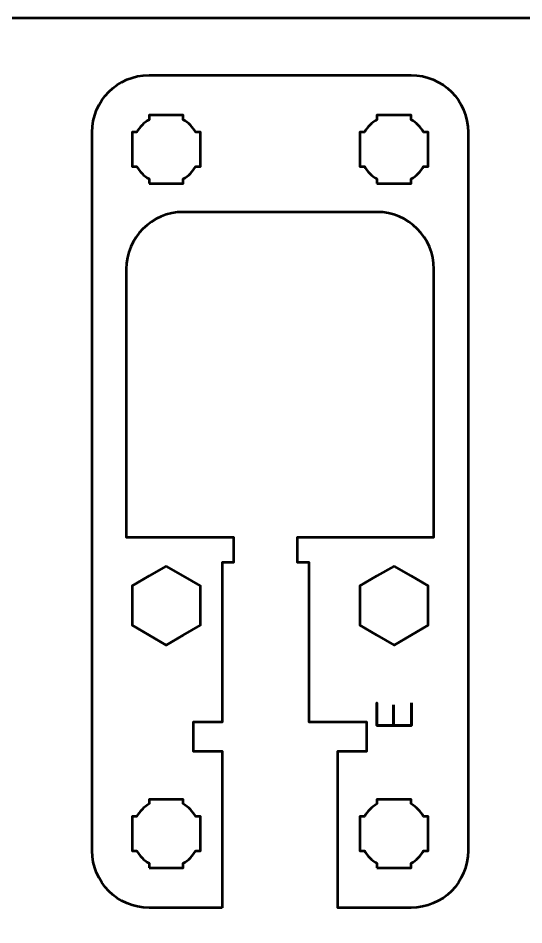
# Model space of a CAD drawing. Header units: centimetres. Extents: x -21 to 0, y -29.7 to 0.
# Drawn here: x -16.4 to -11.96, y -7.95 to 0 of the extents above; entities that cross this region are included whole.
import ezdxf

# ---------------------------------------------------------------- set-up
doc = ezdxf.new("R2010")
doc.units = ezdxf.units.CM
doc.header["$MEASUREMENT"] = 0
doc.layers.add('Layer 1', color=7, linetype='Continuous')

msp = doc.modelspace()

# ---------------------------------------------------------------- linework, layer by layer
at = {"layer": 'Layer 1', "color": 1, "lineweight": 53}
msp.add_open_spline([(-21.00003, -29.19995), (-21.00003, -29.19995), (-21.00003, -5.29992), (-21.00003, -5.29992), (-21.00003, -5.29992), (-21.00003, -5.21709), (-20.93286, -5.14992), (-20.85003, -5.14992), (-20.85003, -5.14992), (-20.7672, -5.14992), (-20.70003, -5.08275), (-20.70003, -4.99992), (-20.70003, -4.99992), (-20.70003, -4.91709), (-20.7672, -4.84992), (-20.85003, -4.84992), (-20.85003, -4.84992), (-20.93286, -4.84992), (-21.00003, -4.78275), (-21.00003, -4.69992), (-21.00003, -4.69992), (-21.00003, -4.61709), (-20.93286, -4.54992), (-20.85003, -4.54992), (-20.85003, -4.54992), (-20.7672, -4.54992), (-20.70003, -4.48275), (-20.70003, -4.39992), (-20.70003, -4.39992), (-20.70003, -4.31709), (-20.7672, -4.24992), (-20.85003, -4.24992), (-20.85003, -4.24992), (-20.93286, -4.24992), (-21.00003, -4.18275), (-21.00003, -4.09992), (-21.00003, -4.09992), (-21.00003, -4.01709), (-20.93286, -3.94992), (-20.85003, -3.94992), (-20.85003, -3.94992), (-20.7672, -3.94992), (-20.70003, -3.88275), (-20.70003, -3.79992), (-20.70003, -3.79992), (-20.70003, -3.71709), (-20.7672, -3.64992), (-20.85003, -3.64992), (-20.85003, -3.64992), (-20.93286, -3.64992), (-21.00003, -3.58275), (-21.00003, -3.49992), (-21.00003, -3.49992), (-21.00003, -3.41709), (-20.93286, -3.34992), (-20.85003, -3.34992), (-20.85003, -3.34992), (-20.7672, -3.34992), (-20.70003, -3.28275), (-20.70003, -3.19992), (-20.70003, -3.19992), (-20.70003, -3.11709), (-20.7672, -3.04992), (-20.85003, -3.04992), (-20.85003, -3.04992), (-20.93286, -3.04992), (-21.00003, -2.98275), (-21.00003, -2.89992), (-21.00003, -2.89992), (-21.00003, -2.81709), (-20.93286, -2.74992), (-20.85003, -2.74992), (-20.85003, -2.74992), (-20.7672, -2.74992), (-20.70003, -2.68275), (-20.70003, -2.59992), (-20.70003, -2.59992), (-20.70003, -2.51709), (-20.7672, -2.44992), (-20.85003, -2.44992), (-20.85003, -2.44992), (-20.93286, -2.44992), (-21.00003, -2.38275), (-21.00003, -2.29992), (-21.00003, -2.29992), (-21.00003, -2.21709), (-20.93286, -2.14992), (-20.85003, -2.14992), (-20.85003, -2.14992), (-20.7672, -2.14992), (-20.70003, -2.08275), (-20.70003, -1.99992), (-20.70003, -1.99992), (-20.70003, -1.91709), (-20.7672, -1.84992), (-20.85003, -1.84992), (-20.85003, -1.84992), (-20.93286, -1.84992), (-21.00003, -1.78275), (-21.00003, -1.69992), (-21.00003, -1.69992), (-21.00003, -1.61709), (-20.93286, -1.54992), (-20.85003, -1.54992), (-20.85003, -1.54992), (-20.7672, -1.54992), (-20.70003, -1.48275), (-20.70003, -1.39992), (-20.70003, -1.39992), (-20.70003, -1.31709), (-20.7672, -1.24992), (-20.85003, -1.24992), (-20.85003, -1.24992), (-20.93286, -1.24992), (-21.00003, -1.18275), (-21.00003, -1.09992), (-21.00003, -1.09992), (-21.00003, -1.09992), (-21.00003, -0.49992), (-21.00003, -0.49992), (-21.00003, -0.49992), (-21.00003, -0.22295), (-20.77694, 0.00004), (-20.49994, 0.00004), (-20.49994, 0.00004), (-20.49994, 0.00004), (-0.50008, 0.00004), (-0.50008, 0.00004), (-0.50008, 0.00004), (-0.22294, 0.00004), (0.00002, -0.22295), (0.00002, -0.49992), (0.00002, -0.49992), (0.00002, -0.49992), (0.00002, -29.19995), (0.00002, -29.19995), (0.00002, -29.19995), (0.00002, -29.47695), (-0.22294, -29.70004), (-0.50008, -29.70004), (-0.50008, -29.70004), (-0.50008, -29.70004), (-20.49994, -29.70004), (-20.49994, -29.70004), (-20.49994, -29.70004), (-20.77694, -29.70004), (-21.00003, -29.47695), (-21.00003, -29.19995)], degree=3, knots=[0, 0, 0, 0, 0.027027, 0.027027, 0.027027, 0.027027, 0.0540541, 0.0540541, 0.0540541, 0.0540541, 0.0810811, 0.0810811, 0.0810811, 0.0810811, 0.1081081, 0.1081081, 0.1081081, 0.1081081, 0.1351351, 0.1351351, 0.1351351, 0.1351351, 0.1621622, 0.1621622, 0.1621622, 0.1621622, 0.1891892, 0.1891892, 0.1891892, 0.1891892, 0.2162162, 0.2162162, 0.2162162, 0.2162162, 0.2432432, 0.2432432, 0.2432432, 0.2432432, 0.2702703, 0.2702703, 0.2702703, 0.2702703, 0.2972973, 0.2972973, 0.2972973, 0.2972973, 0.3243243, 0.3243243, 0.3243243, 0.3243243, 0.3513514, 0.3513514, 0.3513514, 0.3513514, 0.3783784, 0.3783784, 0.3783784, 0.3783784, 0.4054054, 0.4054054, 0.4054054, 0.4054054, 0.4324324, 0.4324324, 0.4324324, 0.4324324, 0.4594595, 0.4594595, 0.4594595, 0.4594595, 0.4864865, 0.4864865, 0.4864865, 0.4864865, 0.5135135, 0.5135135, 0.5135135, 0.5135135, 0.5405405, 0.5405405, 0.5405405, 0.5405405, 0.5675676, 0.5675676, 0.5675676, 0.5675676, 0.5945946, 0.5945946, 0.5945946, 0.5945946, 0.6216216, 0.6216216, 0.6216216, 0.6216216, 0.6486486, 0.6486486, 0.6486486, 0.6486486, 0.6756757, 0.6756757, 0.6756757, 0.6756757, 0.7027027, 0.7027027, 0.7027027, 0.7027027, 0.7297297, 0.7297297, 0.7297297, 0.7297297, 0.7567568, 0.7567568, 0.7567568, 0.7567568, 0.7837838, 0.7837838, 0.7837838, 0.7837838, 0.8108108, 0.8108108, 0.8108108, 0.8108108, 0.8378378, 0.8378378, 0.8378378, 0.8378378, 0.8648649, 0.8648649, 0.8648649, 0.8648649, 0.8918919, 0.8918919, 0.8918919, 0.8918919, 0.9189189, 0.9189189, 0.9189189, 0.9189189, 0.9459459, 0.9459459, 0.9459459, 0.9459459, 0.972973, 0.972973, 0.972973, 0.972973, 1, 1, 1, 1], dxfattribs=at)
at = {"layer": 'Layer 1', "color": 3, "lineweight": 53}
msp.add_open_spline([(-14.60799, -7.80001), (-14.60799, -7.80001), (-14.60799, -6.427), (-14.60799, -6.427), (-14.60799, -6.427), (-14.60799, -6.427), (-14.86199, -6.427), (-14.86199, -6.427), (-14.86199, -6.427), (-14.86199, -6.427), (-14.86199, -6.173), (-14.86199, -6.173), (-14.86199, -6.173), (-14.86199, -6.173), (-14.60799, -6.173), (-14.60799, -6.173), (-14.60799, -6.173), (-14.60799, -6.173), (-14.60799, -4.773), (-14.60799, -4.773), (-14.60799, -4.773), (-14.60799, -4.773), (-14.50799, -4.77303), (-14.50799, -4.77303), (-14.50799, -4.77303), (-14.50799, -4.77303), (-14.50799, -4.54999), (-14.50799, -4.54999), (-14.50799, -4.54999), (-14.50799, -4.54999), (-15.45, -4.54999), (-15.45, -4.54999), (-15.45, -4.54999), (-15.45, -4.54999), (-15.45, -2.20008), (-15.45, -2.20008), (-15.45, -2.20008), (-15.45, -1.92308), (-15.22705, -1.69999), (-14.95004, -1.69999), (-14.95004, -1.69999), (-14.95004, -1.69999), (-13.25012, -1.69999), (-13.25012, -1.69999), (-13.25012, -1.69999), (-12.97312, -1.69999), (-12.75002, -1.92308), (-12.75002, -2.20008), (-12.75002, -2.20008), (-12.75002, -2.20008), (-12.75002, -4.54999), (-12.75002, -4.54999), (-12.75002, -4.54999), (-12.75002, -4.54999), (-13.94599, -4.54999), (-13.94599, -4.54999), (-13.94599, -4.54999), (-13.94599, -4.54999), (-13.94599, -4.77303), (-13.94599, -4.77303), (-13.94599, -4.77303), (-13.94599, -4.77303), (-13.84599, -4.773), (-13.84599, -4.773), (-13.84599, -4.773), (-13.84599, -4.773), (-13.84599, -6.173), (-13.84599, -6.173), (-13.84599, -6.173), (-13.84599, -6.173), (-13.33799, -6.173), (-13.33799, -6.173), (-13.33799, -6.173), (-13.33799, -6.173), (-13.33799, -6.427), (-13.33799, -6.427), (-13.33799, -6.427), (-13.33799, -6.427), (-13.59199, -6.427), (-13.59199, -6.427), (-13.59199, -6.427), (-13.59199, -6.427), (-13.59199, -7.80001), (-13.59199, -7.80001), (-13.59199, -7.80001), (-13.59199, -7.80001), (-12.94998, -7.80002), (-12.94998, -7.80002), (-12.94998, -7.80002), (-12.67297, -7.80002), (-12.45002, -7.57693), (-12.45002, -7.29994), (-12.45002, -7.29994), (-12.45002, -7.29994), (-12.45002, -1.00009), (-12.45002, -1.00009), (-12.45002, -1.00009), (-12.45002, -0.72296), (-12.67297, -0.5), (-12.94998, -0.5), (-12.94998, -0.5), (-12.94998, -0.5), (-15.2499, -0.5), (-15.2499, -0.5), (-15.2499, -0.5), (-15.5269, -0.5), (-15.75, -0.72296), (-15.75, -1.00009), (-15.75, -1.00009), (-15.75, -1.00009), (-15.75, -7.29994), (-15.75, -7.29994), (-15.75, -7.29994), (-15.75, -7.57693), (-15.5269, -7.80002), (-15.2499, -7.80002), (-15.2499, -7.80002), (-15.2499, -7.80002), (-14.60799, -7.80001), (-14.60799, -7.80001)], degree=3, knots=[0, 0, 0, 0, 0.0333333, 0.0333333, 0.0333333, 0.0333333, 0.0666667, 0.0666667, 0.0666667, 0.0666667, 0.1, 0.1, 0.1, 0.1, 0.1333333, 0.1333333, 0.1333333, 0.1333333, 0.1666667, 0.1666667, 0.1666667, 0.1666667, 0.2, 0.2, 0.2, 0.2, 0.2333333, 0.2333333, 0.2333333, 0.2333333, 0.2666667, 0.2666667, 0.2666667, 0.2666667, 0.3, 0.3, 0.3, 0.3, 0.3333333, 0.3333333, 0.3333333, 0.3333333, 0.3666667, 0.3666667, 0.3666667, 0.3666667, 0.4, 0.4, 0.4, 0.4, 0.4333333, 0.4333333, 0.4333333, 0.4333333, 0.4666667, 0.4666667, 0.4666667, 0.4666667, 0.5, 0.5, 0.5, 0.5, 0.5333333, 0.5333333, 0.5333333, 0.5333333, 0.5666667, 0.5666667, 0.5666667, 0.5666667, 0.6, 0.6, 0.6, 0.6, 0.6333333, 0.6333333, 0.6333333, 0.6333333, 0.6666667, 0.6666667, 0.6666667, 0.6666667, 0.7, 0.7, 0.7, 0.7, 0.7333333, 0.7333333, 0.7333333, 0.7333333, 0.7666667, 0.7666667, 0.7666667, 0.7666667, 0.8, 0.8, 0.8, 0.8, 0.8333333, 0.8333333, 0.8333333, 0.8333333, 0.8666667, 0.8666667, 0.8666667, 0.8666667, 0.9, 0.9, 0.9, 0.9, 0.9333333, 0.9333333, 0.9333333, 0.9333333, 0.9666667, 0.9666667, 0.9666667, 0.9666667, 1, 1, 1, 1], dxfattribs=at)
at = {"layer": 'Layer 1', "lineweight": 53}
for points, knots in [([(-15.25009, -1.45003), (-15.25009, -1.45003), (-15.25009, -1.40992), (-15.25009, -1.40992), (-15.25009, -1.40992), (-15.29557, -1.3836), (-15.3336, -1.34557), (-15.35991, -1.3001), (-15.35991, -1.3001), (-15.35991, -1.3001), (-15.40002, -1.3001), (-15.40002, -1.3001), (-15.40002, -1.3001), (-15.40002, -1.3001), (-15.40002, -1.15003), (-15.40002, -1.15003), (-15.40002, -1.15003), (-15.40002, -1.15003), (-15.40002, -1.0001), (-15.40002, -1.0001), (-15.40002, -1.0001), (-15.40002, -1.0001), (-15.35991, -1.0001), (-15.35991, -1.0001), (-15.35991, -1.0001), (-15.3336, -0.95448), (-15.29557, -0.91656), (-15.25009, -0.89024), (-15.25009, -0.89024), (-15.25009, -0.89024), (-15.25009, -0.85002), (-15.25009, -0.85002), (-15.25009, -0.85002), (-15.25009, -0.85002), (-15.10002, -0.85002), (-15.10002, -0.85002), (-15.10002, -0.85002), (-15.10002, -0.85002), (-14.95009, -0.85002), (-14.95009, -0.85002), (-14.95009, -0.85002), (-14.95009, -0.85002), (-14.95009, -0.89024), (-14.95009, -0.89024), (-14.95009, -0.89024), (-14.90462, -0.91656), (-14.86659, -0.95448), (-14.84027, -1.0001), (-14.84027, -1.0001), (-14.84027, -1.0001), (-14.80002, -1.0001), (-14.80002, -1.0001), (-14.80002, -1.0001), (-14.80002, -1.0001), (-14.80002, -1.15003), (-14.80002, -1.15003), (-14.80002, -1.15003), (-14.80002, -1.15003), (-14.80002, -1.3001), (-14.80002, -1.3001), (-14.80002, -1.3001), (-14.80002, -1.3001), (-14.84027, -1.3001), (-14.84027, -1.3001), (-14.84027, -1.3001), (-14.86659, -1.34557), (-14.90462, -1.3836), (-14.95009, -1.40992), (-14.95009, -1.40992), (-14.95009, -1.40992), (-14.95009, -1.45003), (-14.95009, -1.45003), (-14.95009, -1.45003), (-14.95009, -1.45003), (-15.10002, -1.45003), (-15.10002, -1.45003), (-15.10002, -1.45003), (-15.10002, -1.45003), (-15.25009, -1.45003), (-15.25009, -1.45003)], [0, 0, 0, 0, 0.05, 0.05, 0.05, 0.05, 0.1, 0.1, 0.1, 0.1, 0.15, 0.15, 0.15, 0.15, 0.2, 0.2, 0.2, 0.2, 0.25, 0.25, 0.25, 0.25, 0.3, 0.3, 0.3, 0.3, 0.35, 0.35, 0.35, 0.35, 0.4, 0.4, 0.4, 0.4, 0.45, 0.45, 0.45, 0.45, 0.5, 0.5, 0.5, 0.5, 0.55, 0.55, 0.55, 0.55, 0.6, 0.6, 0.6, 0.6, 0.65, 0.65, 0.65, 0.65, 0.7, 0.7, 0.7, 0.7, 0.75, 0.75, 0.75, 0.75, 0.8, 0.8, 0.8, 0.8, 0.85, 0.85, 0.85, 0.85, 0.9, 0.9, 0.9, 0.9, 0.95, 0.95, 0.95, 0.95, 1, 1, 1, 1]), ([(-13.25009, -1.45003), (-13.25009, -1.45003), (-13.25009, -1.40992), (-13.25009, -1.40992), (-13.25009, -1.40992), (-13.29557, -1.3836), (-13.3336, -1.34557), (-13.35991, -1.3001), (-13.35991, -1.3001), (-13.35991, -1.3001), (-13.40002, -1.3001), (-13.40002, -1.3001), (-13.40002, -1.3001), (-13.40002, -1.3001), (-13.40002, -1.15003), (-13.40002, -1.15003), (-13.40002, -1.15003), (-13.40002, -1.15003), (-13.40002, -1.0001), (-13.40002, -1.0001), (-13.40002, -1.0001), (-13.40002, -1.0001), (-13.35991, -1.0001), (-13.35991, -1.0001), (-13.35991, -1.0001), (-13.3336, -0.95448), (-13.29557, -0.91656), (-13.25009, -0.89024), (-13.25009, -0.89024), (-13.25009, -0.89024), (-13.25009, -0.85002), (-13.25009, -0.85002), (-13.25009, -0.85002), (-13.25009, -0.85002), (-13.10002, -0.85002), (-13.10002, -0.85002), (-13.10002, -0.85002), (-13.10002, -0.85002), (-12.95009, -0.85002), (-12.95009, -0.85002), (-12.95009, -0.85002), (-12.95009, -0.85002), (-12.95009, -0.89024), (-12.95009, -0.89024), (-12.95009, -0.89024), (-12.90462, -0.91656), (-12.86659, -0.95448), (-12.84027, -1.0001), (-12.84027, -1.0001), (-12.84027, -1.0001), (-12.80002, -1.0001), (-12.80002, -1.0001), (-12.80002, -1.0001), (-12.80002, -1.0001), (-12.80002, -1.15003), (-12.80002, -1.15003), (-12.80002, -1.15003), (-12.80002, -1.15003), (-12.80002, -1.3001), (-12.80002, -1.3001), (-12.80002, -1.3001), (-12.80002, -1.3001), (-12.84027, -1.3001), (-12.84027, -1.3001), (-12.84027, -1.3001), (-12.86659, -1.34557), (-12.90462, -1.3836), (-12.95009, -1.40992), (-12.95009, -1.40992), (-12.95009, -1.40992), (-12.95009, -1.45003), (-12.95009, -1.45003), (-12.95009, -1.45003), (-12.95009, -1.45003), (-13.10002, -1.45003), (-13.10002, -1.45003), (-13.10002, -1.45003), (-13.10002, -1.45003), (-13.25009, -1.45003), (-13.25009, -1.45003)], [0, 0, 0, 0, 0.05, 0.05, 0.05, 0.05, 0.1, 0.1, 0.1, 0.1, 0.15, 0.15, 0.15, 0.15, 0.2, 0.2, 0.2, 0.2, 0.25, 0.25, 0.25, 0.25, 0.3, 0.3, 0.3, 0.3, 0.35, 0.35, 0.35, 0.35, 0.4, 0.4, 0.4, 0.4, 0.45, 0.45, 0.45, 0.45, 0.5, 0.5, 0.5, 0.5, 0.55, 0.55, 0.55, 0.55, 0.6, 0.6, 0.6, 0.6, 0.65, 0.65, 0.65, 0.65, 0.7, 0.7, 0.7, 0.7, 0.75, 0.75, 0.75, 0.75, 0.8, 0.8, 0.8, 0.8, 0.85, 0.85, 0.85, 0.85, 0.9, 0.9, 0.9, 0.9, 0.95, 0.95, 0.95, 0.95, 1, 1, 1, 1]), ([(-15.10001, -4.8036), (-15.10001, -4.8036), (-14.95001, -4.8902), (-14.95001, -4.8902), (-14.95001, -4.8902), (-14.95001, -4.8902), (-14.80001, -4.9768), (-14.80001, -4.9768), (-14.80001, -4.9768), (-14.80001, -4.9768), (-14.80001, -5.15001), (-14.80001, -5.15001), (-14.80001, -5.15001), (-14.80001, -5.15001), (-14.80001, -5.32322), (-14.80001, -5.32322), (-14.80001, -5.32322), (-14.80001, -5.32322), (-14.95001, -5.40982), (-14.95001, -5.40982), (-14.95001, -5.40982), (-14.95001, -5.40982), (-15.10001, -5.49642), (-15.10001, -5.49642), (-15.10001, -5.49642), (-15.10001, -5.49642), (-15.25001, -5.40982), (-15.25001, -5.40982), (-15.25001, -5.40982), (-15.25001, -5.40982), (-15.40001, -5.32322), (-15.40001, -5.32322), (-15.40001, -5.32322), (-15.40001, -5.32322), (-15.40001, -5.15001), (-15.40001, -5.15001), (-15.40001, -5.15001), (-15.40001, -5.15001), (-15.40001, -4.9768), (-15.40001, -4.9768), (-15.40001, -4.9768), (-15.40001, -4.9768), (-15.25001, -4.8902), (-15.25001, -4.8902), (-15.25001, -4.8902), (-15.25001, -4.8902), (-15.10001, -4.8036), (-15.10001, -4.8036)], [0, 0, 0, 0, 0.0833333, 0.0833333, 0.0833333, 0.0833333, 0.1666667, 0.1666667, 0.1666667, 0.1666667, 0.25, 0.25, 0.25, 0.25, 0.3333333, 0.3333333, 0.3333333, 0.3333333, 0.4166667, 0.4166667, 0.4166667, 0.4166667, 0.5, 0.5, 0.5, 0.5, 0.5833333, 0.5833333, 0.5833333, 0.5833333, 0.6666667, 0.6666667, 0.6666667, 0.6666667, 0.75, 0.75, 0.75, 0.75, 0.8333333, 0.8333333, 0.8333333, 0.8333333, 0.9166667, 0.9166667, 0.9166667, 0.9166667, 1, 1, 1, 1]), ([(-13.10001, -4.8036), (-13.10001, -4.8036), (-12.95001, -4.8902), (-12.95001, -4.8902), (-12.95001, -4.8902), (-12.95001, -4.8902), (-12.80001, -4.9768), (-12.80001, -4.9768), (-12.80001, -4.9768), (-12.80001, -4.9768), (-12.80001, -5.15001), (-12.80001, -5.15001), (-12.80001, -5.15001), (-12.80001, -5.15001), (-12.80001, -5.32322), (-12.80001, -5.32322), (-12.80001, -5.32322), (-12.80001, -5.32322), (-12.95001, -5.40982), (-12.95001, -5.40982), (-12.95001, -5.40982), (-12.95001, -5.40982), (-13.10001, -5.49642), (-13.10001, -5.49642), (-13.10001, -5.49642), (-13.10001, -5.49642), (-13.25001, -5.40982), (-13.25001, -5.40982), (-13.25001, -5.40982), (-13.25001, -5.40982), (-13.40001, -5.32322), (-13.40001, -5.32322), (-13.40001, -5.32322), (-13.40001, -5.32322), (-13.40001, -5.15001), (-13.40001, -5.15001), (-13.40001, -5.15001), (-13.40001, -5.15001), (-13.40001, -4.9768), (-13.40001, -4.9768), (-13.40001, -4.9768), (-13.40001, -4.9768), (-13.25001, -4.8902), (-13.25001, -4.8902), (-13.25001, -4.8902), (-13.25001, -4.8902), (-13.10001, -4.8036), (-13.10001, -4.8036)], [0, 0, 0, 0, 0.0833333, 0.0833333, 0.0833333, 0.0833333, 0.1666667, 0.1666667, 0.1666667, 0.1666667, 0.25, 0.25, 0.25, 0.25, 0.3333333, 0.3333333, 0.3333333, 0.3333333, 0.4166667, 0.4166667, 0.4166667, 0.4166667, 0.5, 0.5, 0.5, 0.5, 0.5833333, 0.5833333, 0.5833333, 0.5833333, 0.6666667, 0.6666667, 0.6666667, 0.6666667, 0.75, 0.75, 0.75, 0.75, 0.8333333, 0.8333333, 0.8333333, 0.8333333, 0.9166667, 0.9166667, 0.9166667, 0.9166667, 1, 1, 1, 1]), ([(-15.25009, -7.45002), (-15.25009, -7.45002), (-15.25009, -7.40991), (-15.25009, -7.40991), (-15.25009, -7.40991), (-15.29557, -7.38359), (-15.3336, -7.34556), (-15.35991, -7.30009), (-15.35991, -7.30009), (-15.35991, -7.30009), (-15.40002, -7.30009), (-15.40002, -7.30009), (-15.40002, -7.30009), (-15.40002, -7.30009), (-15.40002, -7.15002), (-15.40002, -7.15002), (-15.40002, -7.15002), (-15.40002, -7.15002), (-15.40002, -7.00009), (-15.40002, -7.00009), (-15.40002, -7.00009), (-15.40002, -7.00009), (-15.35991, -7.00009), (-15.35991, -7.00009), (-15.35991, -7.00009), (-15.3336, -6.95447), (-15.29557, -6.91655), (-15.25009, -6.89023), (-15.25009, -6.89023), (-15.25009, -6.89023), (-15.25009, -6.85001), (-15.25009, -6.85001), (-15.25009, -6.85001), (-15.25009, -6.85001), (-15.10002, -6.85001), (-15.10002, -6.85001), (-15.10002, -6.85001), (-15.10002, -6.85001), (-14.95009, -6.85001), (-14.95009, -6.85001), (-14.95009, -6.85001), (-14.95009, -6.85001), (-14.95009, -6.89023), (-14.95009, -6.89023), (-14.95009, -6.89023), (-14.90462, -6.91655), (-14.86659, -6.95447), (-14.84027, -7.00009), (-14.84027, -7.00009), (-14.84027, -7.00009), (-14.80002, -7.00009), (-14.80002, -7.00009), (-14.80002, -7.00009), (-14.80002, -7.00009), (-14.80002, -7.15002), (-14.80002, -7.15002), (-14.80002, -7.15002), (-14.80002, -7.15002), (-14.80002, -7.30009), (-14.80002, -7.30009), (-14.80002, -7.30009), (-14.80002, -7.30009), (-14.84027, -7.30009), (-14.84027, -7.30009), (-14.84027, -7.30009), (-14.86659, -7.34556), (-14.90462, -7.38359), (-14.95009, -7.40991), (-14.95009, -7.40991), (-14.95009, -7.40991), (-14.95009, -7.45002), (-14.95009, -7.45002), (-14.95009, -7.45002), (-14.95009, -7.45002), (-15.10002, -7.45002), (-15.10002, -7.45002), (-15.10002, -7.45002), (-15.10002, -7.45002), (-15.25009, -7.45002), (-15.25009, -7.45002)], [0, 0, 0, 0, 0.05, 0.05, 0.05, 0.05, 0.1, 0.1, 0.1, 0.1, 0.15, 0.15, 0.15, 0.15, 0.2, 0.2, 0.2, 0.2, 0.25, 0.25, 0.25, 0.25, 0.3, 0.3, 0.3, 0.3, 0.35, 0.35, 0.35, 0.35, 0.4, 0.4, 0.4, 0.4, 0.45, 0.45, 0.45, 0.45, 0.5, 0.5, 0.5, 0.5, 0.55, 0.55, 0.55, 0.55, 0.6, 0.6, 0.6, 0.6, 0.65, 0.65, 0.65, 0.65, 0.7, 0.7, 0.7, 0.7, 0.75, 0.75, 0.75, 0.75, 0.8, 0.8, 0.8, 0.8, 0.85, 0.85, 0.85, 0.85, 0.9, 0.9, 0.9, 0.9, 0.95, 0.95, 0.95, 0.95, 1, 1, 1, 1]), ([(-13.25009, -7.45002), (-13.25009, -7.45002), (-13.25009, -7.40991), (-13.25009, -7.40991), (-13.25009, -7.40991), (-13.29557, -7.38359), (-13.3336, -7.34556), (-13.35991, -7.30009), (-13.35991, -7.30009), (-13.35991, -7.30009), (-13.40002, -7.30009), (-13.40002, -7.30009), (-13.40002, -7.30009), (-13.40002, -7.30009), (-13.40002, -7.15002), (-13.40002, -7.15002), (-13.40002, -7.15002), (-13.40002, -7.15002), (-13.40002, -7.00009), (-13.40002, -7.00009), (-13.40002, -7.00009), (-13.40002, -7.00009), (-13.35991, -7.00009), (-13.35991, -7.00009), (-13.35991, -7.00009), (-13.3336, -6.95447), (-13.29557, -6.91655), (-13.25009, -6.89023), (-13.25009, -6.89023), (-13.25009, -6.89023), (-13.25009, -6.85001), (-13.25009, -6.85001), (-13.25009, -6.85001), (-13.25009, -6.85001), (-13.10002, -6.85001), (-13.10002, -6.85001), (-13.10002, -6.85001), (-13.10002, -6.85001), (-12.95009, -6.85001), (-12.95009, -6.85001), (-12.95009, -6.85001), (-12.95009, -6.85001), (-12.95009, -6.89023), (-12.95009, -6.89023), (-12.95009, -6.89023), (-12.90462, -6.91655), (-12.86659, -6.95447), (-12.84027, -7.00009), (-12.84027, -7.00009), (-12.84027, -7.00009), (-12.80002, -7.00009), (-12.80002, -7.00009), (-12.80002, -7.00009), (-12.80002, -7.00009), (-12.80002, -7.15002), (-12.80002, -7.15002), (-12.80002, -7.15002), (-12.80002, -7.15002), (-12.80002, -7.30009), (-12.80002, -7.30009), (-12.80002, -7.30009), (-12.80002, -7.30009), (-12.84027, -7.30009), (-12.84027, -7.30009), (-12.84027, -7.30009), (-12.86659, -7.34556), (-12.90462, -7.38359), (-12.95009, -7.40991), (-12.95009, -7.40991), (-12.95009, -7.40991), (-12.95009, -7.45002), (-12.95009, -7.45002), (-12.95009, -7.45002), (-12.95009, -7.45002), (-13.10002, -7.45002), (-13.10002, -7.45002), (-13.10002, -7.45002), (-13.10002, -7.45002), (-13.25009, -7.45002), (-13.25009, -7.45002)], [0, 0, 0, 0, 0.05, 0.05, 0.05, 0.05, 0.1, 0.1, 0.1, 0.1, 0.15, 0.15, 0.15, 0.15, 0.2, 0.2, 0.2, 0.2, 0.25, 0.25, 0.25, 0.25, 0.3, 0.3, 0.3, 0.3, 0.35, 0.35, 0.35, 0.35, 0.4, 0.4, 0.4, 0.4, 0.45, 0.45, 0.45, 0.45, 0.5, 0.5, 0.5, 0.5, 0.55, 0.55, 0.55, 0.55, 0.6, 0.6, 0.6, 0.6, 0.65, 0.65, 0.65, 0.65, 0.7, 0.7, 0.7, 0.7, 0.75, 0.75, 0.75, 0.75, 0.8, 0.8, 0.8, 0.8, 0.85, 0.85, 0.85, 0.85, 0.9, 0.9, 0.9, 0.9, 0.95, 0.95, 0.95, 0.95, 1, 1, 1, 1])]:
    msp.add_open_spline(points, degree=3, knots=knots, dxfattribs=at)
at = {"layer": 'Layer 1', "color": 5, "lineweight": 53}
for points, knots in [([(-12.94741, -6.004), (-12.94741, -6.004), (-12.94741, -6.20127), (-12.94741, -6.20127), (-12.94741, -6.20127), (-12.94741, -6.20127), (-13.25094, -6.20127), (-13.25094, -6.20127), (-13.25094, -6.20127), (-13.25094, -6.20127), (-13.25094, -6.004), (-13.25094, -6.004), (-13.25094, -6.004), (-13.25094, -6.004), (-13.25094, -6.20127), (-13.25094, -6.20127), (-13.25094, -6.20127), (-13.25094, -6.20127), (-12.94741, -6.20127), (-12.94741, -6.20127), (-12.94741, -6.20127), (-12.94741, -6.20127), (-12.94741, -6.004), (-12.94741, -6.004)], [0, 0, 0, 0, 0.1666667, 0.1666667, 0.1666667, 0.1666667, 0.3333333, 0.3333333, 0.3333333, 0.3333333, 0.5, 0.5, 0.5, 0.5, 0.6666667, 0.6666667, 0.6666667, 0.6666667, 0.8333333, 0.8333333, 0.8333333, 0.8333333, 1, 1, 1, 1]), ([(-13.10362, -6.02093), (-13.10362, -6.02093), (-13.10362, -6.20127), (-13.10362, -6.20127), (-13.10362, -6.20127), (-13.10362, -6.20127), (-13.10362, -6.02093), (-13.10362, -6.02093)], [0, 0, 0, 0, 0.5, 0.5, 0.5, 0.5, 1, 1, 1, 1])]:
    msp.add_open_spline(points, degree=3, knots=knots, dxfattribs=at)

doc.saveas('drawing.dxf')
